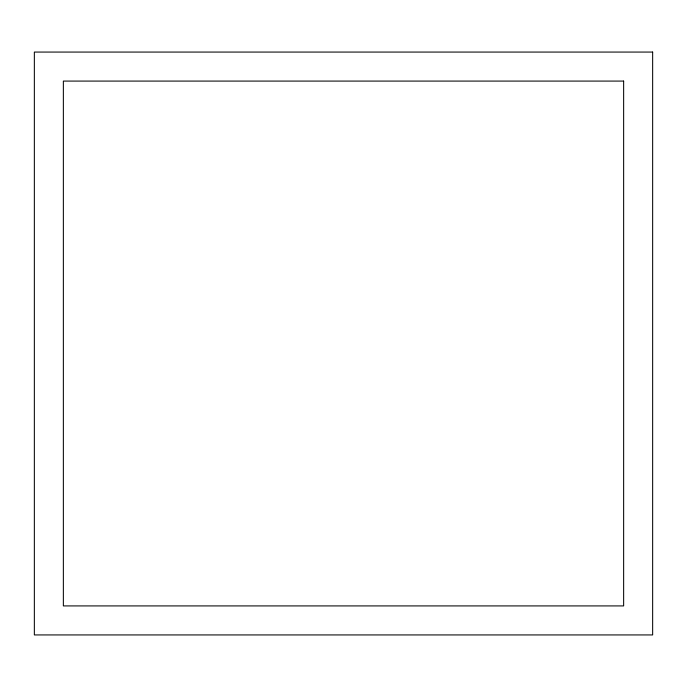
<?xml version="1.0" encoding="UTF-8"?>
<svg xmlns="http://www.w3.org/2000/svg" width="687" height="687" viewBox="0 0 687 687"><rect width="100%" height="100%" fill="white"/><g stroke="black" fill="none" stroke-linecap="round" stroke-linejoin="round"><path stroke-width="1.03" d="M652.65 52.066L34.35 52.066L34.35 634.934L652.65 634.934L652.65 52.066M623.641 81.083L63.359 81.083L63.359 605.917L623.641 605.917L623.641 81.083"/></g></svg>
